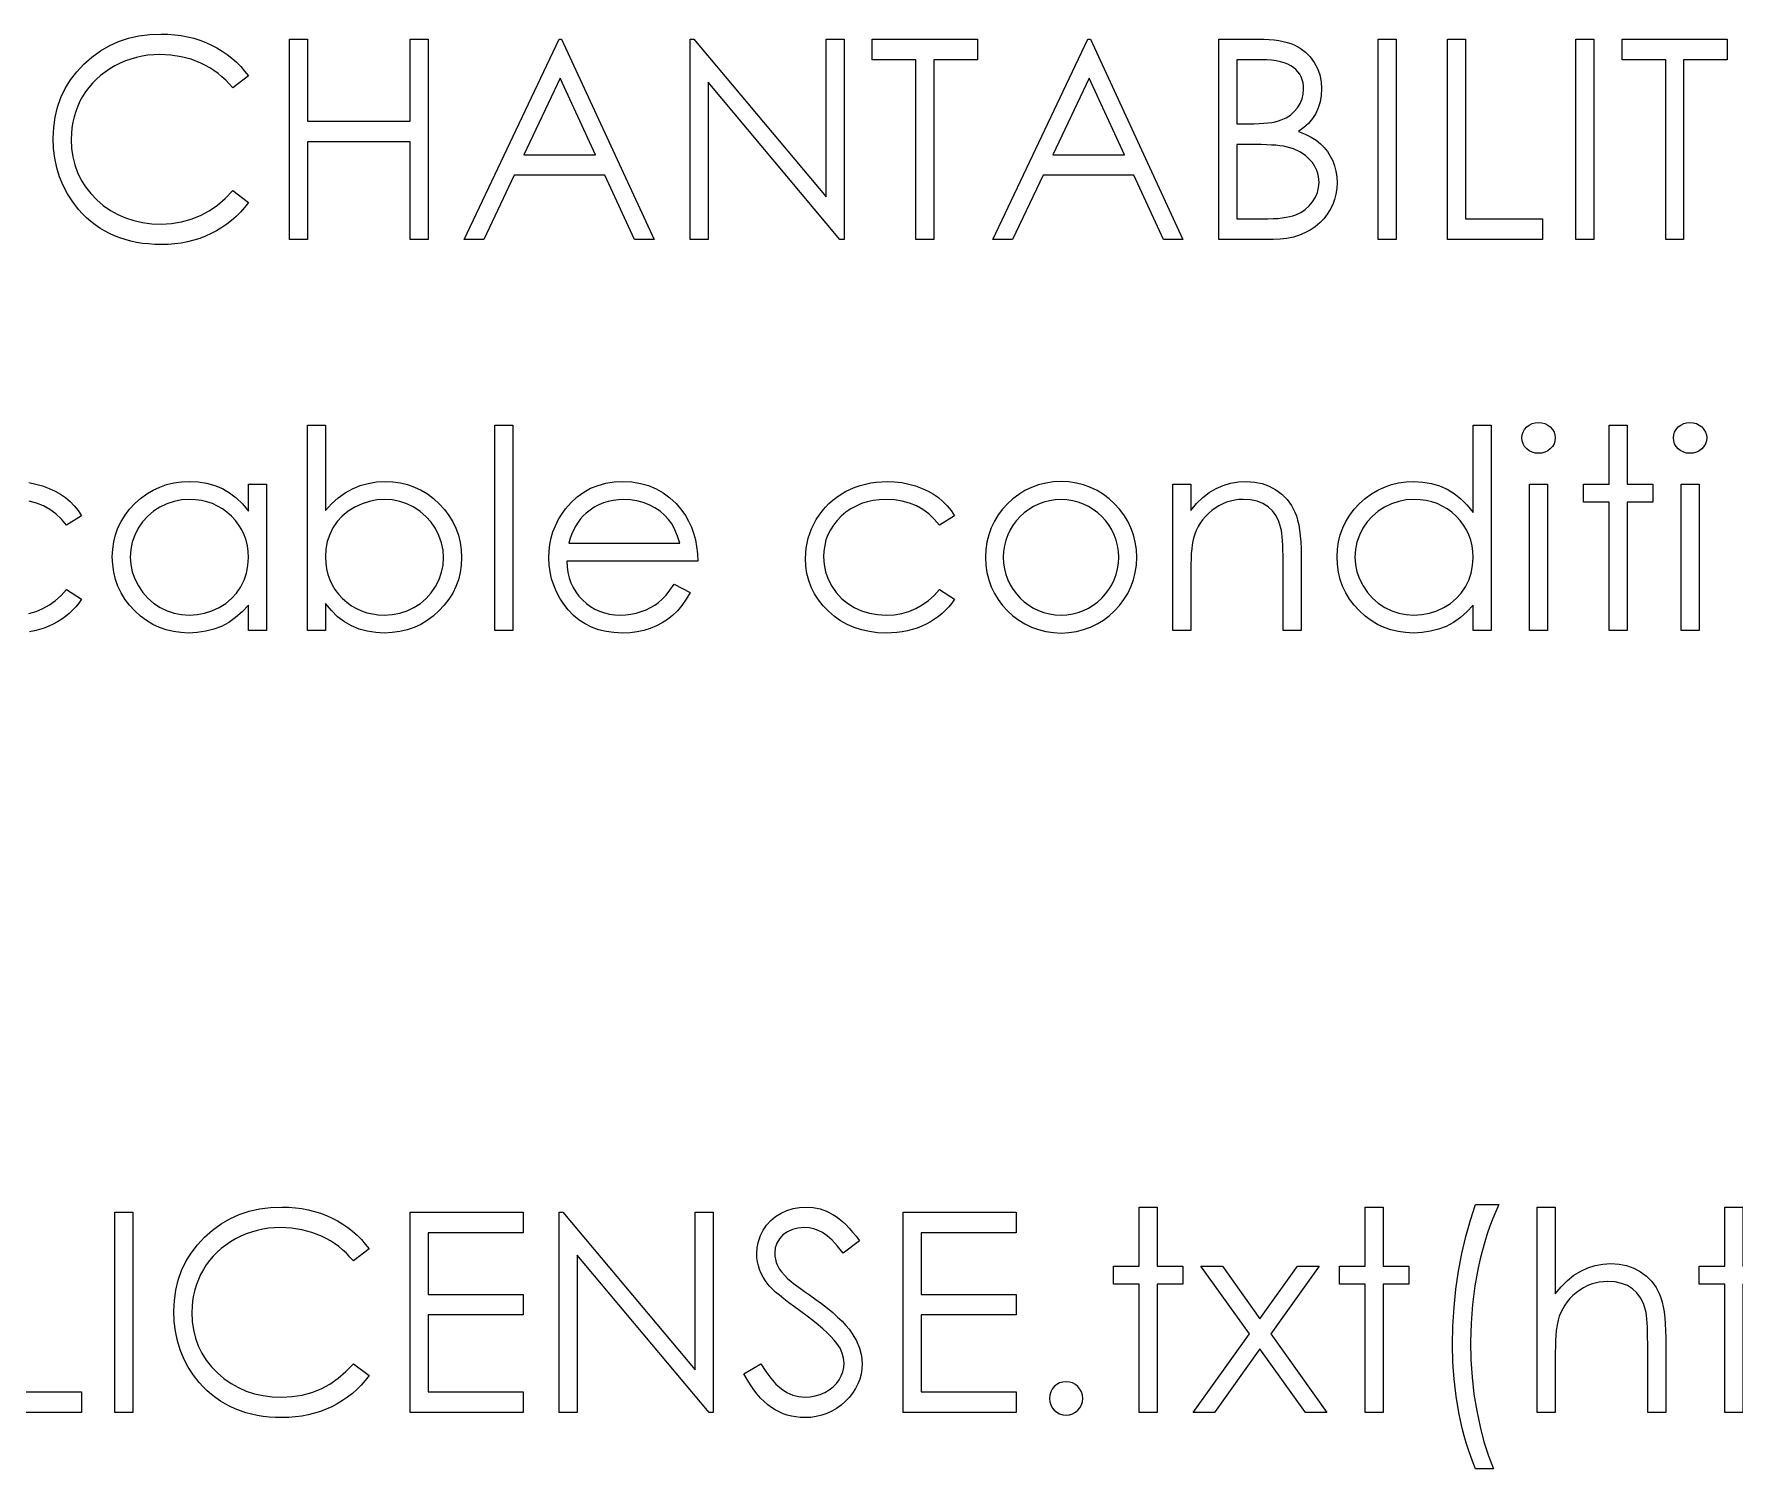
# Model space of a CAD drawing. Header units: millimetres. Extents: x -115 to 178, y -25 to 102.
# Drawn here: x -20.42 to 9.31, y 49.38 to 74.46 of the extents above; entities that cross this region are included whole.
import ezdxf

# ---------------------------------------------------------------- set-up
doc = ezdxf.new("R2010")
doc.units = ezdxf.units.MM

msp = doc.modelspace()

# ---------------------------------------------------------------- linework, layer by layer
at = {"color": 7, "linetype": 'Continuous', "flags": 128}
for points in [[(-16.668, 73.728), (-16.943, 73.518), (-16.943, 73.518), (-17.003, 73.587), (-17.065, 73.653), (-17.13, 73.714), (-17.198, 73.77), (-17.27, 73.822), (-17.344, 73.87), (-17.421, 73.913), (-17.501, 73.953), (-17.667, 74.018), (-17.842, 74.064), (-18.024, 74.092), (-18.215, 74.101), (-18.215, 74.101), (-18.32, 74.098), (-18.424, 74.089), (-18.526, 74.073), (-18.625, 74.051), (-18.723, 74.023), (-18.818, 73.99), (-18.911, 73.949), (-19.003, 73.903), (-19.091, 73.851), (-19.174, 73.795), (-19.252, 73.735), (-19.325, 73.67), (-19.393, 73.601), (-19.455, 73.528), (-19.513, 73.451), (-19.565, 73.369), (-19.612, 73.284), (-19.652, 73.197), (-19.687, 73.107), (-19.715, 73.014), (-19.736, 72.918), (-19.752, 72.821), (-19.762, 72.72), (-19.765, 72.617), (-19.765, 72.617), (-19.758, 72.462), (-19.736, 72.314), (-19.702, 72.172), (-19.653, 72.038), (-19.591, 71.909), (-19.514, 71.787), (-19.423, 71.671), (-19.319, 71.562), (-19.204, 71.464), (-19.081, 71.377), (-18.951, 71.305), (-18.815, 71.246), (-18.67, 71.199), (-18.519, 71.166), (-18.359, 71.146), (-18.193, 71.14), (-18.193, 71.14), (-18.01, 71.149), (-17.835, 71.176), (-17.667, 71.222), (-17.507, 71.286), (-17.355, 71.368), (-17.21, 71.468), (-17.073, 71.586), (-16.943, 71.723), (-16.943, 71.723), (-16.668, 71.515), (-16.668, 71.515), (-16.736, 71.43), (-16.807, 71.349), (-16.882, 71.274), (-16.961, 71.204), (-17.045, 71.138), (-17.133, 71.078), (-17.224, 71.023), (-17.32, 70.972), (-17.419, 70.927), (-17.52, 70.889), (-17.625, 70.856), (-17.733, 70.828), (-17.843, 70.807), (-17.956, 70.793), (-18.072, 70.784), (-18.191, 70.781), (-18.191, 70.781), (-18.304, 70.783), (-18.414, 70.791), (-18.521, 70.802), (-18.625, 70.819), (-18.725, 70.84), (-18.823, 70.867), (-18.918, 70.898), (-19.009, 70.934), (-19.098, 70.974), (-19.184, 71.02), (-19.267, 71.07), (-19.347, 71.125), (-19.423, 71.185), (-19.497, 71.249), (-19.568, 71.318), (-19.635, 71.393), (-19.635, 71.393), (-19.739, 71.525), (-19.829, 71.665), (-19.905, 71.811), (-19.968, 71.964), (-20.016, 72.123), (-20.051, 72.289), (-20.072, 72.461), (-20.079, 72.641), (-20.079, 72.641), (-20.07, 72.829), (-20.045, 73.01), (-20.003, 73.183), (-19.944, 73.349), (-19.869, 73.507), (-19.776, 73.657), (-19.668, 73.8), (-19.542, 73.935), (-19.403, 74.058), (-19.256, 74.165), (-19.101, 74.255), (-18.937, 74.329), (-18.764, 74.387), (-18.583, 74.427), (-18.393, 74.452), (-18.195, 74.46), (-18.195, 74.46), (-18.075, 74.457), (-17.957, 74.448), (-17.843, 74.433), (-17.731, 74.412), (-17.623, 74.385), (-17.517, 74.352), (-17.414, 74.312), (-17.314, 74.267), (-17.218, 74.217), (-17.126, 74.162), (-17.039, 74.101), (-16.956, 74.037), (-16.877, 73.967), (-16.803, 73.892), (-16.734, 73.812), (-16.668, 73.728)], [(-15.95, 74.37), (-15.636, 74.37), (-15.636, 74.37), (-15.636, 72.935), (-15.636, 72.935), (-13.841, 72.935), (-13.841, 72.935), (-13.841, 74.37), (-13.841, 74.37), (-13.527, 74.37), (-13.527, 74.37), (-13.527, 70.87), (-13.527, 70.87), (-13.841, 70.87), (-13.841, 70.87), (-13.841, 72.576), (-13.841, 72.576), (-15.636, 72.576), (-15.636, 72.576), (-15.636, 70.87), (-15.636, 70.87), (-15.95, 70.87), (-15.95, 70.87), (-15.95, 74.37)], [(-11.194, 74.37), (-9.579, 70.87), (-9.579, 70.87), (-9.92, 70.87), (-9.92, 70.87), (-10.438, 71.992), (-10.438, 71.992), (-12.024, 71.992), (-12.024, 71.992), (-12.556, 70.87), (-12.556, 70.87), (-12.899, 70.87), (-12.899, 70.87), (-11.239, 74.37), (-11.239, 74.37), (-11.194, 74.37)], [(-8.95, 70.87), (-8.95, 74.37), (-8.95, 74.37), (-8.885, 74.37), (-8.885, 74.37), (-6.572, 71.616), (-6.572, 71.616), (-6.572, 74.37), (-6.572, 74.37), (-6.258, 74.37), (-6.258, 74.37), (-6.258, 70.87), (-6.258, 70.87), (-6.33, 70.87), (-6.33, 70.87), (-8.636, 73.619), (-8.636, 73.619), (-8.636, 70.87), (-8.636, 70.87), (-8.95, 70.87)], [(-5.765, 74.011), (-5.765, 74.37), (-5.765, 74.37), (-3.925, 74.37), (-3.925, 74.37), (-3.925, 74.011), (-3.925, 74.011), (-4.688, 74.011), (-4.688, 74.011), (-4.688, 70.87), (-4.688, 70.87), (-5.002, 70.87), (-5.002, 70.87), (-5.002, 74.011), (-5.002, 74.011), (-5.765, 74.011)], [(-1.95, 74.37), (-0.335, 70.87), (-0.335, 70.87), (-0.676, 70.87), (-0.676, 70.87), (-1.194, 71.992), (-1.194, 71.992), (-2.781, 71.992), (-2.781, 71.992), (-3.313, 70.87), (-3.313, 70.87), (-3.656, 70.87), (-3.656, 70.87), (-1.995, 74.37), (-1.995, 74.37), (-1.95, 74.37)], [(0.293, 74.37), (0.976, 74.37), (0.976, 74.37), (1.076, 74.369), (1.17, 74.364), (1.259, 74.356), (1.341, 74.345), (1.417, 74.331), (1.487, 74.314), (1.552, 74.294), (1.61, 74.27), (1.715, 74.213), (1.808, 74.144), (1.89, 74.06), (1.96, 73.963), (2.016, 73.857), (2.056, 73.745), (2.08, 73.627), (2.088, 73.503), (2.088, 73.503), (2.082, 73.387), (2.062, 73.277), (2.03, 73.172), (1.985, 73.073), (1.927, 72.981), (1.859, 72.897), (1.777, 72.824), (1.683, 72.759), (1.683, 72.759), (1.802, 72.711), (1.906, 72.659), (1.995, 72.603), (2.071, 72.543), (2.135, 72.477), (2.191, 72.407), (2.24, 72.328), (2.282, 72.244), (2.315, 72.154), (2.338, 72.062), (2.352, 71.964), (2.357, 71.864), (2.357, 71.864), (2.352, 71.762), (2.338, 71.663), (2.315, 71.569), (2.282, 71.48), (2.239, 71.394), (2.186, 71.311), (2.124, 71.233), (2.054, 71.159), (1.974, 71.091), (1.889, 71.032), (1.797, 70.983), (1.699, 70.943), (1.594, 70.911), (1.482, 70.889), (1.364, 70.875), (1.24, 70.87), (1.24, 70.87), (0.293, 70.87), (0.293, 70.87), (0.293, 74.37)], [(3.075, 74.37), (3.389, 74.37), (3.389, 74.37), (3.389, 70.87), (3.389, 70.87), (3.075, 70.87), (3.075, 70.87), (3.075, 74.37)], [(4.287, 74.37), (4.601, 74.37), (4.601, 74.37), (4.601, 71.229), (4.601, 71.229), (5.947, 71.229), (5.947, 71.229), (5.947, 70.87), (5.947, 70.87), (4.287, 70.87), (4.287, 70.87), (4.287, 74.37)], [(6.53, 74.37), (6.844, 74.37), (6.844, 74.37), (6.844, 70.87), (6.844, 70.87), (6.53, 70.87), (6.53, 70.87), (6.53, 74.37)], [(7.338, 74.011), (7.338, 74.37), (7.338, 74.37), (9.178, 74.37), (9.178, 74.37), (9.178, 74.011), (9.178, 74.011), (8.415, 74.011), (8.415, 74.011), (8.415, 70.87), (8.415, 70.87), (8.101, 70.87), (8.101, 70.87), (8.101, 74.011), (8.101, 74.011), (7.338, 74.011)], [(0.607, 74.011), (0.607, 72.89), (0.607, 72.89), (0.818, 72.89), (0.818, 72.89), (0.911, 72.891), (0.997, 72.894), (1.077, 72.9), (1.151, 72.907), (1.218, 72.916), (1.279, 72.928), (1.334, 72.942), (1.382, 72.958), (1.468, 72.996), (1.544, 73.045), (1.611, 73.104), (1.668, 73.172), (1.714, 73.247), (1.747, 73.326), (1.768, 73.409), (1.774, 73.497), (1.774, 73.497), (1.771, 73.555), (1.763, 73.61), (1.749, 73.662), (1.73, 73.711), (1.705, 73.757), (1.674, 73.799), (1.638, 73.838), (1.597, 73.874), (1.549, 73.906), (1.495, 73.934), (1.435, 73.958), (1.367, 73.977), (1.294, 73.992), (1.214, 74.003), (1.127, 74.009), (1.034, 74.011), (1.034, 74.011), (0.607, 74.011)], [(-11.22, 73.688), (-11.854, 72.351), (-11.854, 72.351), (-10.603, 72.351), (-10.603, 72.351), (-11.22, 73.688)], [(-1.976, 73.688), (-2.61, 72.351), (-2.61, 72.351), (-1.359, 72.351), (-1.359, 72.351), (-1.976, 73.688)], [(0.607, 72.531), (0.607, 71.229), (0.607, 71.229), (1.055, 71.229), (1.055, 71.229), (1.151, 71.231), (1.24, 71.234), (1.322, 71.239), (1.398, 71.248), (1.467, 71.257), (1.53, 71.27), (1.586, 71.285), (1.635, 71.302), (1.723, 71.343), (1.801, 71.395), (1.871, 71.457), (1.931, 71.529), (1.98, 71.608), (2.015, 71.69), (2.036, 71.776), (2.043, 71.864), (2.043, 71.864), (2.041, 71.919), (2.033, 71.973), (2.021, 72.025), (2.005, 72.076), (1.984, 72.123), (1.957, 72.17), (1.926, 72.215), (1.89, 72.258), (1.807, 72.336), (1.709, 72.4), (1.597, 72.451), (1.47, 72.489), (1.47, 72.489), (1.419, 72.499), (1.359, 72.508), (1.29, 72.515), (1.213, 72.52), (1.127, 72.525), (1.031, 72.528), (0.928, 72.53), (0.816, 72.531), (0.816, 72.531), (0.607, 72.531)], [(-15.636, 64.037), (-15.636, 67.627), (-15.636, 67.627), (-15.322, 67.627), (-15.322, 67.627), (-15.322, 66.131), (-15.322, 66.131), (-15.214, 66.251), (-15.099, 66.354), (-14.978, 66.441), (-14.851, 66.513), (-14.717, 66.568), (-14.578, 66.608), (-14.431, 66.632), (-14.279, 66.64), (-14.279, 66.64), (-14.144, 66.633), (-14.013, 66.615), (-13.887, 66.585), (-13.766, 66.543), (-13.651, 66.488), (-13.541, 66.422), (-13.435, 66.343), (-13.335, 66.252), (-13.243, 66.152), (-13.164, 66.048), (-13.097, 65.938), (-13.041, 65.823), (-12.999, 65.703), (-12.969, 65.577), (-12.95, 65.447), (-12.944, 65.311), (-12.944, 65.311), (-12.95, 65.177), (-12.969, 65.048), (-12.999, 64.924), (-13.043, 64.805), (-13.098, 64.691), (-13.166, 64.582), (-13.246, 64.477), (-13.339, 64.379), (-13.44, 64.288), (-13.546, 64.21), (-13.657, 64.143), (-13.773, 64.089), (-13.895, 64.046), (-14.021, 64.016), (-14.153, 63.999), (-14.289, 63.992), (-14.289, 63.992), (-14.444, 64), (-14.592, 64.023), (-14.733, 64.062), (-14.866, 64.116), (-14.991, 64.188), (-15.109, 64.277), (-15.219, 64.385), (-15.322, 64.51), (-15.322, 64.51), (-15.322, 64.037), (-15.322, 64.037), (-15.636, 64.037)], [(-12.361, 67.627), (-12.047, 67.627), (-12.047, 67.627), (-12.047, 64.037), (-12.047, 64.037), (-12.361, 64.037), (-12.361, 64.037), (-12.361, 67.627)], [(5.05, 67.627), (5.05, 64.037), (5.05, 64.037), (4.735, 64.037), (4.735, 64.037), (4.735, 64.48), (4.735, 64.48), (4.627, 64.362), (4.513, 64.261), (4.391, 64.177), (4.263, 64.109), (4.129, 64.058), (3.989, 64.022), (3.843, 63.999), (3.691, 63.992), (3.691, 63.992), (3.555, 63.999), (3.425, 64.017), (3.3, 64.047), (3.179, 64.089), (3.064, 64.144), (2.953, 64.21), (2.848, 64.289), (2.748, 64.38), (2.656, 64.48), (2.577, 64.584), (2.51, 64.694), (2.455, 64.81), (2.412, 64.93), (2.382, 65.056), (2.364, 65.187), (2.357, 65.323), (2.357, 65.323), (2.364, 65.456), (2.382, 65.585), (2.413, 65.709), (2.456, 65.828), (2.512, 65.941), (2.579, 66.05), (2.659, 66.155), (2.751, 66.253), (2.852, 66.344), (2.959, 66.422), (3.07, 66.489), (3.186, 66.543), (3.307, 66.586), (3.433, 66.616), (3.565, 66.633), (3.701, 66.64), (3.701, 66.64), (3.857, 66.631), (4.006, 66.606), (4.147, 66.563), (4.28, 66.504), (4.405, 66.429), (4.524, 66.336), (4.633, 66.226), (4.735, 66.1), (4.735, 66.1), (4.735, 67.627), (4.735, 67.627), (5.05, 67.627)], [(5.878, 67.672), (5.936, 67.667), (5.99, 67.652), (6.04, 67.627), (6.085, 67.593), (6.123, 67.551), (6.15, 67.505), (6.166, 67.455), (6.171, 67.401), (6.171, 67.401), (6.166, 67.349), (6.15, 67.299), (6.123, 67.254), (6.085, 67.213), (6.04, 67.178), (5.99, 67.153), (5.936, 67.138), (5.878, 67.133), (5.878, 67.133), (5.821, 67.138), (5.768, 67.153), (5.718, 67.178), (5.674, 67.213), (5.636, 67.254), (5.61, 67.299), (5.594, 67.349), (5.588, 67.401), (5.588, 67.401), (5.594, 67.455), (5.61, 67.505), (5.636, 67.551), (5.674, 67.593), (5.718, 67.627), (5.768, 67.652), (5.821, 67.667), (5.878, 67.672)], [(7.114, 67.627), (7.428, 67.627), (7.428, 67.627), (7.428, 66.595), (7.428, 66.595), (7.877, 66.595), (7.877, 66.595), (7.877, 66.281), (7.877, 66.281), (7.428, 66.281), (7.428, 66.281), (7.428, 64.037), (7.428, 64.037), (7.114, 64.037), (7.114, 64.037), (7.114, 66.281), (7.114, 66.281), (6.665, 66.281), (6.665, 66.281), (6.665, 66.595), (6.665, 66.595), (7.114, 66.595), (7.114, 66.595), (7.114, 67.627)], [(8.526, 67.672), (8.584, 67.667), (8.638, 67.652), (8.688, 67.627), (8.733, 67.593), (8.77, 67.551), (8.797, 67.505), (8.813, 67.455), (8.819, 67.401), (8.819, 67.401), (8.813, 67.349), (8.797, 67.299), (8.77, 67.254), (8.733, 67.213), (8.688, 67.178), (8.638, 67.153), (8.584, 67.138), (8.526, 67.133), (8.526, 67.133), (8.468, 67.138), (8.416, 67.153), (8.366, 67.178), (8.321, 67.213), (8.284, 67.254), (8.257, 67.299), (8.241, 67.349), (8.235, 67.401), (8.235, 67.401), (8.241, 67.455), (8.257, 67.505), (8.284, 67.551), (8.321, 67.593), (8.366, 67.627), (8.416, 67.652), (8.468, 67.667), (8.526, 67.672)], [(-20.506, 66.62), (-20.385, 66.596), (-20.266, 66.562), (-20.152, 66.52), (-20.047, 66.472), (-19.952, 66.418), (-19.865, 66.359), (-19.786, 66.292), (-19.713, 66.217), (-19.645, 66.133), (-19.585, 66.04)], [(-16.354, 66.595), (-16.354, 64.037), (-16.354, 64.037), (-16.668, 64.037), (-16.668, 64.037), (-16.668, 64.48), (-16.668, 64.48), (-16.777, 64.362), (-16.891, 64.261), (-17.013, 64.177), (-17.141, 64.109), (-17.275, 64.058), (-17.414, 64.022), (-17.561, 63.999), (-17.713, 63.992), (-17.713, 63.992), (-17.848, 63.999), (-17.979, 64.017), (-18.104, 64.047), (-18.225, 64.089), (-18.34, 64.144), (-18.451, 64.21), (-18.556, 64.289), (-18.656, 64.38), (-18.748, 64.48), (-18.827, 64.584), (-18.894, 64.694), (-18.949, 64.81), (-18.992, 64.93), (-19.022, 65.056), (-19.04, 65.187), (-19.047, 65.323), (-19.047, 65.323), (-19.04, 65.456), (-19.022, 65.585), (-18.991, 65.709), (-18.948, 65.828), (-18.892, 65.941), (-18.825, 66.05), (-18.745, 66.155), (-18.653, 66.253), (-18.552, 66.344), (-18.445, 66.422), (-18.334, 66.489), (-18.218, 66.543), (-18.097, 66.586), (-17.97, 66.616), (-17.839, 66.633), (-17.703, 66.64), (-17.703, 66.64), (-17.547, 66.632), (-17.398, 66.609), (-17.257, 66.57), (-17.124, 66.516), (-16.999, 66.445), (-16.88, 66.355), (-16.771, 66.248), (-16.668, 66.122), (-16.668, 66.122), (-16.668, 66.595), (-16.668, 66.595), (-16.354, 66.595)], [(-9.229, 64.845), (-8.95, 64.698), (-8.95, 64.698), (-9.019, 64.581), (-9.093, 64.476), (-9.171, 64.382), (-9.255, 64.301), (-9.344, 64.23), (-9.438, 64.168), (-9.539, 64.115), (-9.644, 64.071), (-9.755, 64.036), (-9.874, 64.012), (-9.999, 63.997), (-10.132, 63.992), (-10.132, 63.992), (-10.279, 63.999), (-10.418, 64.018), (-10.548, 64.049), (-10.671, 64.093), (-10.785, 64.15), (-10.89, 64.219), (-10.989, 64.301), (-11.078, 64.396), (-11.158, 64.498), (-11.227, 64.604), (-11.285, 64.714), (-11.333, 64.827), (-11.371, 64.942), (-11.397, 65.061), (-11.413, 65.183), (-11.418, 65.309), (-11.418, 65.309), (-11.413, 65.427), (-11.4, 65.542), (-11.377, 65.653), (-11.345, 65.762), (-11.303, 65.867), (-11.253, 65.969), (-11.193, 66.068), (-11.124, 66.163), (-11.124, 66.163), (-11.026, 66.274), (-10.921, 66.372), (-10.808, 66.453), (-10.687, 66.521), (-10.558, 66.572), (-10.421, 66.61), (-10.277, 66.632), (-10.124, 66.64), (-10.124, 66.64), (-9.967, 66.632), (-9.818, 66.608), (-9.677, 66.569), (-9.544, 66.514), (-9.419, 66.443), (-9.303, 66.356), (-9.194, 66.254), (-9.094, 66.136), (-9.094, 66.136), (-9.03, 66.044), (-8.974, 65.948), (-8.927, 65.845), (-8.888, 65.737), (-8.857, 65.623), (-8.835, 65.504), (-8.821, 65.379), (-8.816, 65.249), (-8.816, 65.249), (-11.104, 65.249), (-11.104, 65.249), (-11.098, 65.148), (-11.084, 65.051), (-11.062, 64.959), (-11.031, 64.872), (-10.993, 64.79), (-10.947, 64.712), (-10.892, 64.639), (-10.829, 64.571), (-10.761, 64.509), (-10.689, 64.455), (-10.612, 64.409), (-10.531, 64.372), (-10.447, 64.344), (-10.359, 64.323), (-10.267, 64.311), (-10.171, 64.306), (-10.171, 64.306), (-10.077, 64.31), (-9.985, 64.321), (-9.894, 64.34), (-9.804, 64.366), (-9.718, 64.398), (-9.639, 64.436), (-9.567, 64.478), (-9.501, 64.525), (-9.437, 64.582), (-9.37, 64.655), (-9.301, 64.742), (-9.229, 64.845)], [(-4.329, 66.04), (-4.592, 65.877), (-4.592, 65.877), (-4.681, 65.982), (-4.778, 66.073), (-4.883, 66.15), (-4.995, 66.213), (-5.115, 66.262), (-5.244, 66.298), (-5.379, 66.319), (-5.523, 66.326), (-5.523, 66.326), (-5.638, 66.321), (-5.748, 66.307), (-5.854, 66.284), (-5.954, 66.253), (-6.049, 66.211), (-6.14, 66.161), (-6.225, 66.102), (-6.306, 66.033), (-6.379, 65.958), (-6.442, 65.879), (-6.496, 65.796), (-6.539, 65.709), (-6.574, 65.619), (-6.597, 65.524), (-6.612, 65.425), (-6.617, 65.323), (-6.617, 65.323), (-6.608, 65.189), (-6.581, 65.059), (-6.536, 64.933), (-6.474, 64.811), (-6.396, 64.698), (-6.304, 64.598), (-6.199, 64.512), (-6.081, 64.439), (-5.952, 64.381), (-5.816, 64.339), (-5.672, 64.315), (-5.521, 64.306), (-5.521, 64.306), (-5.382, 64.313), (-5.249, 64.334), (-5.124, 64.369), (-5.004, 64.419), (-4.891, 64.482), (-4.785, 64.559), (-4.685, 64.65), (-4.592, 64.755), (-4.592, 64.755), (-4.329, 64.583), (-4.329, 64.583), (-4.376, 64.515), (-4.428, 64.45), (-4.484, 64.39), (-4.544, 64.334), (-4.607, 64.281), (-4.675, 64.233), (-4.746, 64.188), (-4.822, 64.147), (-4.9, 64.111), (-4.981, 64.079), (-5.065, 64.053), (-5.152, 64.031), (-5.241, 64.014), (-5.333, 64.002), (-5.428, 63.994), (-5.525, 63.992), (-5.525, 63.992), (-5.674, 63.998), (-5.816, 64.016), (-5.951, 64.046), (-6.08, 64.087), (-6.203, 64.14), (-6.319, 64.205), (-6.428, 64.283), (-6.532, 64.372), (-6.626, 64.469), (-6.706, 64.572), (-6.775, 64.679), (-6.831, 64.792), (-6.875, 64.911), (-6.906, 65.033), (-6.925, 65.162), (-6.931, 65.295), (-6.931, 65.295), (-6.928, 65.385), (-6.919, 65.474), (-6.905, 65.562), (-6.884, 65.648), (-6.858, 65.732), (-6.826, 65.814), (-6.788, 65.895), (-6.745, 65.974), (-6.696, 66.051), (-6.642, 66.122), (-6.585, 66.19), (-6.522, 66.253), (-6.457, 66.312), (-6.386, 66.367), (-6.31, 66.417), (-6.231, 66.464), (-6.148, 66.505), (-6.063, 66.541), (-5.975, 66.571), (-5.884, 66.596), (-5.792, 66.615), (-5.697, 66.628), (-5.6, 66.637), (-5.5, 66.64), (-5.5, 66.64), (-5.374, 66.635), (-5.25, 66.62), (-5.129, 66.596), (-5.009, 66.562), (-4.896, 66.52), (-4.791, 66.472), (-4.695, 66.418), (-4.608, 66.359), (-4.529, 66.292), (-4.456, 66.217), (-4.389, 66.133), (-4.329, 66.04)], [(-0.515, 66.595), (-0.2, 66.595), (-0.2, 66.595), (-0.2, 66.133), (-0.2, 66.133), (-0.097, 66.257), (0.011, 66.363), (0.124, 66.45), (0.243, 66.519), (0.367, 66.572), (0.497, 66.61), (0.633, 66.632), (0.773, 66.64), (0.773, 66.64), (0.914, 66.631), (1.048, 66.604), (1.172, 66.558), (1.289, 66.495), (1.394, 66.417), (1.485, 66.326), (1.561, 66.222), (1.622, 66.105), (1.647, 66.04), (1.669, 65.966), (1.687, 65.884), (1.702, 65.793), (1.714, 65.693), (1.722, 65.585), (1.728, 65.468), (1.729, 65.343), (1.729, 65.343), (1.729, 64.037), (1.729, 64.037), (1.415, 64.037), (1.415, 64.037), (1.415, 65.24), (1.415, 65.24), (1.414, 65.345), (1.413, 65.44), (1.41, 65.526), (1.406, 65.604), (1.4, 65.672), (1.394, 65.731), (1.386, 65.782), (1.378, 65.822), (1.378, 65.822), (1.342, 65.94), (1.292, 66.042), (1.229, 66.129), (1.153, 66.199), (1.063, 66.255), (0.961, 66.294), (0.846, 66.318), (0.718, 66.326), (0.718, 66.326), (0.642, 66.323), (0.569, 66.314), (0.496, 66.298), (0.427, 66.277), (0.359, 66.249), (0.293, 66.216), (0.229, 66.176), (0.168, 66.131), (0.109, 66.08), (0.057, 66.028), (0.009, 65.972), (-0.034, 65.913), (-0.071, 65.851), (-0.103, 65.786), (-0.13, 65.718), (-0.152, 65.648), (-0.152, 65.648), (-0.163, 65.596), (-0.173, 65.535), (-0.181, 65.464), (-0.189, 65.383), (-0.193, 65.292), (-0.198, 65.192), (-0.2, 65.082), (-0.2, 64.962), (-0.2, 64.962), (-0.2, 64.037), (-0.2, 64.037), (-0.515, 64.037), (-0.515, 64.037), (-0.515, 66.595)], [(5.723, 66.595), (6.037, 66.595), (6.037, 66.595), (6.037, 64.037), (6.037, 64.037), (5.723, 64.037), (5.723, 64.037), (5.723, 66.595)], [(8.37, 66.595), (8.684, 66.595), (8.684, 66.595), (8.684, 64.037), (8.684, 64.037), (8.37, 64.037), (8.37, 64.037), (8.37, 66.595)], [(-19.585, 66.04), (-19.848, 65.877), (-19.848, 65.877), (-19.937, 65.982), (-20.034, 66.073), (-20.139, 66.15), (-20.251, 66.213), (-20.372, 66.262), (-20.5, 66.298)], [(-17.699, 66.326), (-17.836, 66.317), (-17.968, 66.293), (-18.094, 66.251), (-18.216, 66.194), (-18.328, 66.122), (-18.428, 66.035), (-18.517, 65.936), (-18.593, 65.824), (-18.654, 65.703), (-18.697, 65.578), (-18.724, 65.451), (-18.732, 65.319), (-18.732, 65.319), (-18.723, 65.189), (-18.697, 65.061), (-18.653, 64.937), (-18.592, 64.815), (-18.514, 64.701), (-18.426, 64.601), (-18.325, 64.514), (-18.212, 64.44), (-18.091, 64.381), (-17.965, 64.34), (-17.836, 64.315), (-17.702, 64.306), (-17.702, 64.306), (-17.566, 64.315), (-17.433, 64.339), (-17.305, 64.381), (-17.18, 64.439), (-17.065, 64.511), (-16.962, 64.595), (-16.875, 64.691), (-16.802, 64.799), (-16.743, 64.916), (-16.701, 65.04), (-16.677, 65.172), (-16.668, 65.31), (-16.668, 65.31), (-16.673, 65.416), (-16.687, 65.518), (-16.71, 65.615), (-16.743, 65.708), (-16.785, 65.796), (-16.836, 65.88), (-16.896, 65.96), (-16.966, 66.035), (-17.043, 66.103), (-17.123, 66.162), (-17.209, 66.212), (-17.298, 66.253), (-17.392, 66.285), (-17.49, 66.307), (-17.592, 66.321), (-17.699, 66.326)], [(-14.292, 64.306), (-14.154, 64.315), (-14.022, 64.339), (-13.896, 64.381), (-13.775, 64.438), (-13.663, 64.51), (-13.562, 64.597), (-13.474, 64.695), (-13.398, 64.808), (-13.337, 64.928), (-13.293, 65.053), (-13.267, 65.18), (-13.258, 65.311), (-13.258, 65.311), (-13.267, 65.442), (-13.293, 65.57), (-13.338, 65.695), (-13.4, 65.817), (-13.476, 65.931), (-13.565, 66.031), (-13.665, 66.118), (-13.778, 66.192), (-13.899, 66.251), (-14.024, 66.292), (-14.153, 66.317), (-14.287, 66.326), (-14.287, 66.326), (-14.423, 66.317), (-14.554, 66.292), (-14.683, 66.251), (-14.809, 66.192), (-14.925, 66.119), (-15.028, 66.035), (-15.116, 65.939), (-15.19, 65.831), (-15.248, 65.714), (-15.289, 65.59), (-15.314, 65.459), (-15.322, 65.321), (-15.322, 65.321), (-15.317, 65.215), (-15.303, 65.113), (-15.28, 65.016), (-15.248, 64.923), (-15.206, 64.835), (-15.155, 64.751), (-15.094, 64.672), (-15.025, 64.597), (-14.949, 64.529), (-14.867, 64.47), (-14.782, 64.42), (-14.693, 64.379), (-14.599, 64.347), (-14.501, 64.325), (-14.398, 64.311), (-14.292, 64.306)], [(-9.13, 65.563), (-9.167, 65.687), (-9.213, 65.798), (-9.265, 65.895), (-9.326, 65.979), (-9.394, 66.054), (-9.474, 66.12), (-9.564, 66.179), (-9.664, 66.23), (-9.771, 66.272), (-9.881, 66.302), (-9.993, 66.32), (-10.108, 66.326), (-10.108, 66.326), (-10.202, 66.322), (-10.293, 66.311), (-10.381, 66.292), (-10.464, 66.266), (-10.545, 66.232), (-10.623, 66.191), (-10.696, 66.142), (-10.767, 66.086), (-10.767, 66.086), (-10.816, 66.04), (-10.862, 65.988), (-10.904, 65.931), (-10.944, 65.868), (-10.98, 65.8), (-11.014, 65.726), (-11.044, 65.648), (-11.071, 65.563), (-11.071, 65.563), (-9.13, 65.563)], [(3.705, 66.326), (3.567, 66.317), (3.436, 66.293), (3.309, 66.251), (3.188, 66.194), (3.076, 66.122), (2.976, 66.035), (2.887, 65.936), (2.811, 65.824), (2.75, 65.703), (2.706, 65.578), (2.68, 65.451), (2.671, 65.319), (2.671, 65.319), (2.68, 65.189), (2.706, 65.061), (2.751, 64.937), (2.812, 64.815), (2.889, 64.701), (2.978, 64.601), (3.079, 64.514), (3.192, 64.44), (3.313, 64.381), (3.438, 64.34), (3.568, 64.315), (3.702, 64.306), (3.702, 64.306), (3.838, 64.315), (3.971, 64.339), (4.099, 64.381), (4.224, 64.439), (4.339, 64.511), (4.442, 64.595), (4.529, 64.691), (4.602, 64.799), (4.66, 64.916), (4.703, 65.04), (4.727, 65.172), (4.735, 65.31), (4.735, 65.31), (4.731, 65.416), (4.717, 65.518), (4.693, 65.615), (4.661, 65.708), (4.619, 65.796), (4.568, 65.88), (4.508, 65.96), (4.437, 66.035), (4.361, 66.103), (4.28, 66.162), (4.195, 66.212), (4.106, 66.253), (4.012, 66.285), (3.914, 66.307), (3.811, 66.321), (3.705, 66.326)], [(-20.506, 64.334), (-20.38, 64.369), (-20.26, 64.419), (-20.147, 64.482), (-20.041, 64.559), (-19.941, 64.65), (-19.848, 64.755), (-19.848, 64.755), (-19.585, 64.583), (-19.585, 64.583), (-19.633, 64.515), (-19.685, 64.45), (-19.741, 64.39), (-19.8, 64.334), (-19.863, 64.281), (-19.931, 64.233), (-20.003, 64.188), (-20.078, 64.147), (-20.156, 64.111), (-20.238, 64.079), (-20.321, 64.053), (-20.408, 64.031), (-20.497, 64.014)], [(-21.245, 53.87), (-20.931, 53.87), (-20.931, 53.87), (-20.931, 50.729), (-20.931, 50.729), (-19.585, 50.729), (-19.585, 50.729), (-19.585, 50.37), (-19.585, 50.37), (-21.245, 50.37), (-21.245, 50.37), (-21.245, 53.87)], [(-19.002, 53.87), (-18.688, 53.87), (-18.688, 53.87), (-18.688, 50.37), (-18.688, 50.37), (-19.002, 50.37), (-19.002, 50.37), (-19.002, 53.87)], [(-14.559, 53.228), (-14.834, 53.018), (-14.834, 53.018), (-14.894, 53.087), (-14.956, 53.153), (-15.021, 53.214), (-15.089, 53.27), (-15.161, 53.322), (-15.235, 53.37), (-15.312, 53.413), (-15.392, 53.453), (-15.558, 53.518), (-15.733, 53.564), (-15.915, 53.592), (-16.106, 53.601), (-16.106, 53.601), (-16.211, 53.598), (-16.315, 53.589), (-16.417, 53.573), (-16.516, 53.551), (-16.614, 53.523), (-16.709, 53.49), (-16.802, 53.449), (-16.894, 53.403), (-16.982, 53.351), (-17.065, 53.295), (-17.143, 53.235), (-17.216, 53.17), (-17.284, 53.101), (-17.346, 53.028), (-17.404, 52.951), (-17.456, 52.869), (-17.503, 52.784), (-17.543, 52.697), (-17.578, 52.607), (-17.606, 52.514), (-17.628, 52.418), (-17.643, 52.321), (-17.653, 52.22), (-17.656, 52.117), (-17.656, 52.117), (-17.649, 51.962), (-17.628, 51.814), (-17.593, 51.672), (-17.544, 51.538), (-17.482, 51.409), (-17.405, 51.287), (-17.314, 51.171), (-17.21, 51.062), (-17.095, 50.964), (-16.972, 50.877), (-16.842, 50.805), (-16.706, 50.746), (-16.561, 50.699), (-16.41, 50.666), (-16.251, 50.646), (-16.084, 50.64), (-16.084, 50.64), (-15.901, 50.649), (-15.726, 50.676), (-15.558, 50.722), (-15.398, 50.786), (-15.246, 50.868), (-15.101, 50.968), (-14.964, 51.086), (-14.834, 51.223), (-14.834, 51.223), (-14.559, 51.015), (-14.559, 51.015), (-14.627, 50.93), (-14.698, 50.849), (-14.773, 50.774), (-14.852, 50.704), (-14.936, 50.638), (-15.024, 50.578), (-15.115, 50.523), (-15.211, 50.472), (-15.31, 50.427), (-15.411, 50.389), (-15.516, 50.356), (-15.624, 50.328), (-15.734, 50.307), (-15.847, 50.293), (-15.963, 50.284), (-16.082, 50.281), (-16.082, 50.281), (-16.195, 50.283), (-16.305, 50.291), (-16.412, 50.302), (-16.516, 50.319), (-16.616, 50.34), (-16.714, 50.367), (-16.809, 50.398), (-16.9, 50.434), (-16.989, 50.474), (-17.075, 50.52), (-17.158, 50.57), (-17.238, 50.625), (-17.314, 50.685), (-17.388, 50.749), (-17.459, 50.818), (-17.526, 50.893), (-17.526, 50.893), (-17.63, 51.025), (-17.72, 51.165), (-17.796, 51.311), (-17.859, 51.464), (-17.907, 51.623), (-17.942, 51.789), (-17.963, 51.961), (-17.97, 52.141), (-17.97, 52.141), (-17.961, 52.329), (-17.936, 52.51), (-17.894, 52.683), (-17.835, 52.849), (-17.76, 53.007), (-17.667, 53.157), (-17.559, 53.3), (-17.433, 53.435), (-17.294, 53.558), (-17.147, 53.665), (-16.992, 53.755), (-16.828, 53.829), (-16.655, 53.887), (-16.474, 53.927), (-16.284, 53.952), (-16.086, 53.96), (-16.086, 53.96), (-15.966, 53.957), (-15.848, 53.948), (-15.734, 53.933), (-15.622, 53.912), (-15.514, 53.885), (-15.408, 53.852), (-15.305, 53.812), (-15.205, 53.767), (-15.109, 53.717), (-15.017, 53.662), (-14.93, 53.601), (-14.847, 53.537), (-14.768, 53.467), (-14.694, 53.392), (-14.625, 53.312), (-14.559, 53.228)], [(-13.841, 53.87), (-11.867, 53.87), (-11.867, 53.87), (-11.867, 53.511), (-11.867, 53.511), (-13.527, 53.511), (-13.527, 53.511), (-13.527, 52.435), (-13.527, 52.435), (-11.867, 52.435), (-11.867, 52.435), (-11.867, 52.076), (-11.867, 52.076), (-13.527, 52.076), (-13.527, 52.076), (-13.527, 50.729), (-13.527, 50.729), (-11.867, 50.729), (-11.867, 50.729), (-11.867, 50.37), (-11.867, 50.37), (-13.841, 50.37), (-13.841, 50.37), (-13.841, 53.87)], [(-11.239, 50.37), (-11.239, 53.87), (-11.239, 53.87), (-11.173, 53.87), (-11.173, 53.87), (-8.861, 51.116), (-8.861, 51.116), (-8.861, 53.87), (-8.861, 53.87), (-8.547, 53.87), (-8.547, 53.87), (-8.547, 50.37), (-8.547, 50.37), (-8.618, 50.37), (-8.618, 50.37), (-10.925, 53.119), (-10.925, 53.119), (-10.925, 50.37), (-10.925, 50.37), (-11.239, 50.37)], [(-8.008, 51.046), (-7.712, 51.223), (-7.712, 51.223), (-7.627, 51.086), (-7.54, 50.968), (-7.449, 50.868), (-7.354, 50.786), (-7.257, 50.722), (-7.156, 50.676), (-7.051, 50.649), (-6.944, 50.64), (-6.944, 50.64), (-6.852, 50.645), (-6.763, 50.66), (-6.677, 50.685), (-6.593, 50.721), (-6.516, 50.765), (-6.449, 50.817), (-6.391, 50.875), (-6.344, 50.94), (-6.306, 51.011), (-6.279, 51.083), (-6.264, 51.156), (-6.258, 51.233), (-6.258, 51.233), (-6.266, 51.32), (-6.29, 51.407), (-6.329, 51.492), (-6.384, 51.576), (-6.384, 51.576), (-6.431, 51.636), (-6.487, 51.698), (-6.553, 51.764), (-6.628, 51.832), (-6.711, 51.903), (-6.803, 51.977), (-6.905, 52.055), (-7.015, 52.134), (-7.015, 52.134), (-7.125, 52.214), (-7.224, 52.288), (-7.311, 52.356), (-7.388, 52.418), (-7.455, 52.475), (-7.51, 52.526), (-7.554, 52.571), (-7.588, 52.611), (-7.588, 52.611), (-7.634, 52.673), (-7.674, 52.736), (-7.707, 52.801), (-7.735, 52.867), (-7.756, 52.934), (-7.772, 53.002), (-7.781, 53.073), (-7.784, 53.143), (-7.784, 53.143), (-7.777, 53.254), (-7.756, 53.361), (-7.721, 53.462), (-7.673, 53.558), (-7.611, 53.646), (-7.539, 53.725), (-7.455, 53.793), (-7.36, 53.852), (-7.257, 53.899), (-7.149, 53.934), (-7.038, 53.953), (-6.921, 53.96), (-6.921, 53.96), (-6.798, 53.952), (-6.678, 53.929), (-6.563, 53.889), (-6.452, 53.833), (-6.396, 53.798), (-6.341, 53.757), (-6.284, 53.709), (-6.227, 53.654), (-6.168, 53.592), (-6.109, 53.524), (-6.049, 53.449), (-5.989, 53.368), (-5.989, 53.368), (-6.273, 53.153), (-6.273, 53.153), (-6.325, 53.218), (-6.375, 53.278), (-6.422, 53.332), (-6.468, 53.38), (-6.512, 53.422), (-6.554, 53.458), (-6.595, 53.489), (-6.633, 53.514), (-6.708, 53.552), (-6.787, 53.58), (-6.87, 53.596), (-6.956, 53.601), (-6.956, 53.601), (-7.064, 53.594), (-7.162, 53.569), (-7.249, 53.529), (-7.326, 53.473), (-7.389, 53.406), (-7.434, 53.331), (-7.461, 53.248), (-7.47, 53.158), (-7.47, 53.158), (-7.467, 53.102), (-7.457, 53.047), (-7.442, 52.992), (-7.421, 52.938), (-7.39, 52.883), (-7.35, 52.826), (-7.3, 52.768), (-7.239, 52.706), (-7.239, 52.706), (-7.216, 52.686), (-7.183, 52.659), (-7.139, 52.626), (-7.085, 52.585), (-7.022, 52.538), (-6.947, 52.485), (-6.863, 52.425), (-6.769, 52.357), (-6.769, 52.357), (-6.655, 52.274), (-6.55, 52.193), (-6.456, 52.115), (-6.37, 52.038), (-6.294, 51.965), (-6.227, 51.893), (-6.168, 51.824), (-6.12, 51.757), (-6.043, 51.625), (-5.988, 51.493), (-5.955, 51.36), (-5.944, 51.228), (-5.944, 51.228), (-5.948, 51.134), (-5.962, 51.043), (-5.985, 50.955), (-6.017, 50.87), (-6.058, 50.788), (-6.108, 50.71), (-6.167, 50.635), (-6.236, 50.563), (-6.311, 50.497), (-6.389, 50.439), (-6.472, 50.391), (-6.558, 50.352), (-6.649, 50.321), (-6.743, 50.298), (-6.841, 50.285), (-6.944, 50.281), (-6.944, 50.281), (-7.023, 50.284), (-7.101, 50.292), (-7.177, 50.305), (-7.25, 50.325), (-7.322, 50.349), (-7.392, 50.38), (-7.46, 50.415), (-7.526, 50.457), (-7.591, 50.504), (-7.654, 50.56), (-7.716, 50.622), (-7.777, 50.692), (-7.837, 50.769), (-7.895, 50.854), (-7.952, 50.946), (-8.008, 51.046)], [(-5.226, 53.87), (-3.252, 53.87), (-3.252, 53.87), (-3.252, 53.511), (-3.252, 53.511), (-4.912, 53.511), (-4.912, 53.511), (-4.912, 52.435), (-4.912, 52.435), (-3.252, 52.435), (-3.252, 52.435), (-3.252, 52.076), (-3.252, 52.076), (-4.912, 52.076), (-4.912, 52.076), (-4.912, 50.729), (-4.912, 50.729), (-3.252, 50.729), (-3.252, 50.729), (-3.252, 50.37), (-3.252, 50.37), (-5.226, 50.37), (-5.226, 50.37), (-5.226, 53.87)], [(-1.098, 53.96), (-0.784, 53.96), (-0.784, 53.96), (-0.784, 52.928), (-0.784, 52.928), (-0.335, 52.928), (-0.335, 52.928), (-0.335, 52.614), (-0.335, 52.614), (-0.784, 52.614), (-0.784, 52.614), (-0.784, 50.37), (-0.784, 50.37), (-1.098, 50.37), (-1.098, 50.37), (-1.098, 52.614), (-1.098, 52.614), (-1.547, 52.614), (-1.547, 52.614), (-1.547, 52.928), (-1.547, 52.928), (-1.098, 52.928), (-1.098, 52.928), (-1.098, 53.96)], [(2.851, 53.96), (3.165, 53.96), (3.165, 53.96), (3.165, 52.928), (3.165, 52.928), (3.614, 52.928), (3.614, 52.928), (3.614, 52.614), (3.614, 52.614), (3.165, 52.614), (3.165, 52.614), (3.165, 50.37), (3.165, 50.37), (2.851, 50.37), (2.851, 50.37), (2.851, 52.614), (2.851, 52.614), (2.402, 52.614), (2.402, 52.614), (2.402, 52.928), (2.402, 52.928), (2.851, 52.928), (2.851, 52.928), (2.851, 53.96)], [(4.78, 54.005), (5.184, 54.005), (5.184, 54.005), (5.13, 53.884), (5.078, 53.758), (5.029, 53.628), (4.983, 53.493), (4.939, 53.352), (4.898, 53.206), (4.86, 53.056), (4.825, 52.9), (4.766, 52.582), (4.724, 52.259), (4.699, 51.93), (4.691, 51.597), (4.691, 51.597), (4.698, 51.29), (4.717, 50.987), (4.751, 50.69), (4.798, 50.399), (4.857, 50.119), (4.926, 49.857), (5.005, 49.611), (5.094, 49.383), (5.094, 49.383), (4.78, 49.383), (4.78, 49.383), (4.735, 49.491), (4.693, 49.602), (4.653, 49.718), (4.615, 49.84), (4.579, 49.965), (4.545, 50.096), (4.515, 50.23), (4.486, 50.37), (4.438, 50.657), (4.404, 50.95), (4.384, 51.248), (4.377, 51.553), (4.377, 51.553), (4.383, 51.881), (4.402, 52.207), (4.435, 52.526), (4.48, 52.843), (4.537, 53.15), (4.606, 53.447), (4.688, 53.732), (4.78, 54.005)], [(5.857, 53.96), (6.171, 53.96), (6.171, 53.96), (6.171, 52.445), (6.171, 52.445), (6.275, 52.569), (6.385, 52.676), (6.498, 52.768), (6.617, 52.841), (6.741, 52.899), (6.871, 52.94), (7.005, 52.965), (7.145, 52.973), (7.145, 52.973), (7.286, 52.964), (7.419, 52.937), (7.544, 52.892), (7.661, 52.829), (7.766, 52.75), (7.857, 52.66), (7.933, 52.556), (7.994, 52.44), (8.019, 52.375), (8.041, 52.301), (8.059, 52.219), (8.074, 52.127), (8.085, 52.027), (8.094, 51.919), (8.099, 51.802), (8.101, 51.677), (8.101, 51.677), (8.101, 50.37), (8.101, 50.37), (7.787, 50.37), (7.787, 50.37), (7.787, 51.574), (7.787, 51.574), (7.786, 51.678), (7.785, 51.773), (7.782, 51.86), (7.778, 51.937), (7.773, 52.005), (7.766, 52.064), (7.759, 52.115), (7.75, 52.156), (7.75, 52.156), (7.712, 52.273), (7.662, 52.376), (7.599, 52.462), (7.522, 52.533), (7.433, 52.588), (7.332, 52.627), (7.217, 52.651), (7.089, 52.659), (7.089, 52.659), (7.013, 52.656), (6.94, 52.647), (6.868, 52.632), (6.798, 52.611), (6.73, 52.583), (6.665, 52.55), (6.601, 52.51), (6.539, 52.464), (6.481, 52.414), (6.429, 52.361), (6.381, 52.305), (6.338, 52.246), (6.301, 52.184), (6.269, 52.12), (6.241, 52.052), (6.22, 51.982), (6.22, 51.982), (6.209, 51.93), (6.199, 51.869), (6.19, 51.799), (6.183, 51.717), (6.178, 51.627), (6.174, 51.526), (6.172, 51.416), (6.171, 51.295), (6.171, 51.295), (6.171, 50.37), (6.171, 50.37), (5.857, 50.37), (5.857, 50.37), (5.857, 53.96)], [(9.133, 53.96), (9.447, 53.96), (9.447, 53.96), (9.447, 52.928), (9.447, 52.928), (9.896, 52.928), (9.896, 52.928), (9.896, 52.614), (9.896, 52.614), (9.447, 52.614), (9.447, 52.614), (9.447, 50.37), (9.447, 50.37), (9.133, 50.37), (9.133, 50.37), (9.133, 52.614), (9.133, 52.614), (8.684, 52.614), (8.684, 52.614), (8.684, 52.928), (8.684, 52.928), (9.133, 52.928), (9.133, 52.928), (9.133, 53.96)], [(-0.021, 52.928), (0.353, 52.928), (0.353, 52.928), (1.011, 52.005), (1.011, 52.005), (1.669, 52.928), (1.669, 52.928), (2.043, 52.928), (2.043, 52.928), (1.198, 51.744), (1.198, 51.744), (2.178, 50.37), (2.178, 50.37), (1.804, 50.37), (1.804, 50.37), (1.011, 51.482), (1.011, 51.482), (0.218, 50.37), (0.218, 50.37), (-0.156, 50.37), (-0.156, 50.37), (0.825, 51.744), (0.825, 51.744), (-0.021, 52.928)]]:
    msp.add_lwpolyline(points, dxfattribs=at)
at = {"color": 7, "linetype": 'Continuous'}
for centre, radius, start, end in [((-2.465, 65.316), 1.324, 90.0000295707, 89.9999704231), ((-2.466, 65.316), 1.009, 90.000029468, 89.9999705324), ((-2.377, 50.617), 0.292, 90.0002, 89.9998)]:
    msp.add_arc(centre, radius, start, end, dxfattribs=at)

doc.saveas('drawing.dxf')
